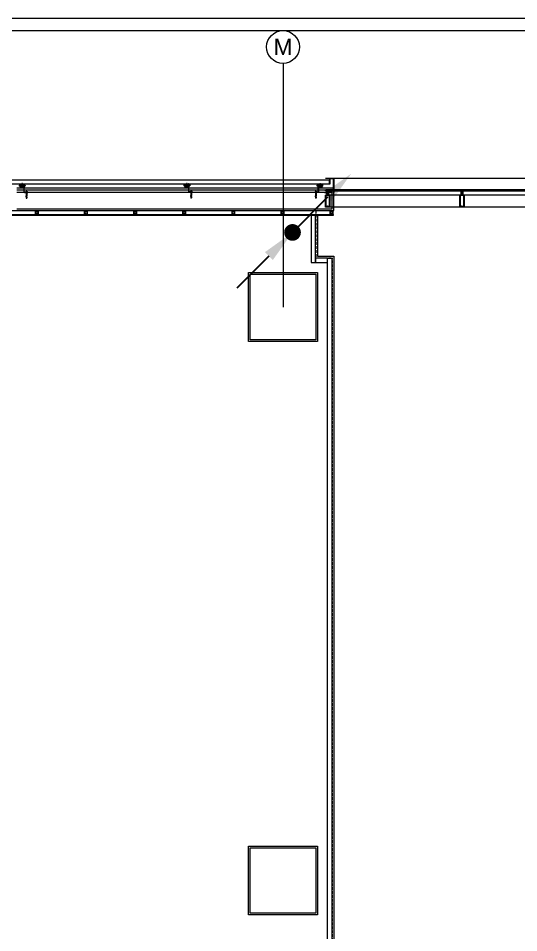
# Model space of a CAD drawing. Extents: x -3709 to 34962, y 0 to 8245.
# Drawn here: x 18917 to 19529, y 3089 to 4205 of the extents above; entities that cross this region are included whole.
import ezdxf
from ezdxf.enums import TextEntityAlignment as Align

# ---------------------------------------------------------------- set-up
doc = ezdxf.new("R2010")
doc.units = 0
doc.linetypes.add('Grundrisse$0$AUSGEZOGEN', pattern=[2, 1, 1])
doc.linetypes.add('HIDDEN', pattern=[0.375, 0.25, -0.125])
doc.layers.get('0').update_dxf_attribs({"color": 9, "lineweight": 9})
for name, color, linetype, lineweight in [('00', 9, 'Continuous', 9), ('01', 9, 'Continuous', 9), ('06B', 9, 'Continuous', 9), ('06C', 9, 'Continuous', 9), ('06D', 9, 'Continuous', 9), ('10', 9, 'Continuous', 9), ('10A', 9, 'Continuous', 9), ('11', 9, 'Continuous', 9), ('14', 9, 'Continuous', 9), ('15', 9, 'Continuous', 9), ('24', 9, 'Continuous', 9), ('33', 9, 'BATTING', 9), ('40A', 9, 'Continuous', 9), ('E-OK', 3, 'Continuous', 30)]:
    doc.layers.add(name, color=color, linetype=linetype, lineweight=lineweight)
doc.styles.add('Arial', font='arial.ttf', dxfattribs={"height": 2.5})
doc.linetypes.add('BATTING', pattern='A,0.0001,-0.1,[134,ltypeshp.shx,S=0.1,R=0,X=-0.1,Y=0],-0.2,[134,ltypeshp.shx,S=0.1,R=180,X=0.1,Y=0],-0.1', length=0.4001)

# ---------------------------------------------------------------- blocks, each defined once
blk = doc.blocks.new('p-kolon-80x80-vw')
at = {"layer": '01'}
blk.add_lwpolyline([(-40, -40), (-40, 40), (40, 40), (40, -40)], close=True, dxfattribs=at)
blk = doc.blocks.new('p-profil-21')
at = {"layer": '10A', "linetype": 'Continuous'}
for points in [[(2.4, 20.8), (2.3, 20.9), (-2.3, 20.9), (-2.4, 20.8), (-2.4, 20.2), (-2.3, 20.2), (-2.3, 20.1), (-2.4, 19.8), (-2.5, 19.8), (-2.5, 20.8), (-2.4, 21), (-2.4, 21), (2.3, 21), (2.5, 20.9), (2.5, 20.8), (2.5, 19.8), (2.4, 19.8), (2.3, 20.1), (2.3, 20.2), (2.4, 20.2)], [(2.5, 14.7), (2.5, 0.1), (2.5, 0), (2.3, 0), (-2.4, 0), (-2.5, 0.1), (-2.5, 0.1), (-2.5, 14.7), (-2.3, 14.7), (-2.2, 14.7), (-2.2, 14.6), (-2.3, 14.6), (-2.3, 14.4), (-1.9, 14.4), (-1.9, 14.4), (-1.8, 14.4), (-1.4, 14.4), (-1.4, 14.6), (-1.5, 14.6), (-1.5, 14.7), (-1.4, 14.7), (-1.1, 14.7), (-1.1, 14.6), (-1.2, 14.6), (-1.2, 14.4), (-0.7, 14.4), (-0.5, 14.5), (-0.5, 14.6), (-0.5, 15.7), (-0.5, 15.7), (-0.4, 15.7), (-0.2, 15.6), (-0.2, 15.6), (-0.2, 15.5), (-0.2, 15.4), (-0.2, 15.4), (-0.2, 15.4), (-0.2, 15.2), (-0.2, 15.2), (-0.2, 15.2), (-0.2, 15), (-0.2, 15), (-0.2, 15), (-0.2, 14.9), (-0.2, 14.8), (-0.2, 14.8), (-0.2, 14.7), (-0.2, 14.7), (-0.2, 14.6), (-0.2, 14.6), (-0.1, 14.4), (0, 14.3), (0.1, 14.4), (0.2, 14.6), (0.2, 14.7), (0.2, 14.7), (0.2, 14.8), (0.2, 14.9), (0.2, 14.9), (0.2, 15), (0.2, 15.1), (0.2, 15.1), (0.2, 15.1), (0.2, 15.3), (0.2, 15.3), (0.2, 15.3), (0.2, 15.4), (0.2, 15.5), (0.2, 15.5), (0.2, 15.6), (0.3, 15.6), (0.4, 15.7), (0.5, 15.7), (0.5, 15.7), (0.5, 14.6), (0.6, 14.5), (0.6, 14.4), (1.2, 14.4), (1.2, 14.6), (1.1, 14.6), (1.1, 14.7), (1.5, 14.7), (1.5, 14.7), (1.5, 14.6), (1.4, 14.6), (1.4, 14.4), (1.9, 14.4), (1.9, 14.4), (1.9, 14.4), (2.4, 14.4), (2.4, 14.6), (2.2, 14.6), (2.2, 14.7), (2.3, 14.7)], [(-2.1, 19.9), (-2, 19.9), (-2, 19.9), (-2, 19.8), (-2.4, 19.8), (-2.3, 20.2), (-2.2, 20.2), (-2.3, 20.2), (-2.3, 20.3), (-2.3, 20.3), (-2.3, 20.5), (-2.2, 20.6), (-2.1, 20.8), (-2.1, 20.8), (-2.1, 20.8), (-2.1, 20.7), (-2.1, 20.4), (-2, 20.3), (-1.1, 20.3), (-1, 20.2), (-1, 20.1), (-0.9, 20), (0, 20), (0, 20), (0, 20), (0.9, 20), (1, 20.1), (1, 20.2), (1.1, 20.3), (2, 20.3), (2, 20.4), (2, 20.7), (2.1, 20.8), (2.1, 20.8), (2.1, 20.8), (2.2, 20.6), (2.3, 20.5), (2.3, 20.3), (2.3, 20.3), (2.3, 20.2), (2.2, 20.2), (2.2, 20.2), (2.3, 19.8), (2, 19.8), (1.9, 19.9), (1.9, 19.9), (2.1, 19.9), (2.1, 20.1), (2, 20.2), (1.1, 20.2), (1.1, 19.9), (1.2, 19.9), (1.2, 19.9), (1.2, 19.8), (-1.2, 19.8), (-1.3, 19.9), (-1.3, 19.9), (-1.1, 19.9), (-1.1, 20.2), (-2, 20.2), (-2.1, 20.1)]]:
    blk.add_lwpolyline(points, close=True, dxfattribs=at)
blk.add_lwpolyline([(2.3, 14.1), (-2.3, 14.1), (-2.3, 0.2), (-0.2, 0.2), (-0.1, 0.3), (-0.1, 0.7), (-0.2, 0.8), (-0.2, 0.8), (-0.3, 0.8), (-0.3, 0.9), (-0.3, 0.9), (-0.4, 1), (-0.4, 1), (-0.4, 1), (-0.4, 1.1), (-0.5, 1.2), (-0.5, 1.2), (-0.5, 1.3), (-0.4, 1.3), (-0.4, 1.4), (-0.4, 1.4), (-0.4, 1.5), (-0.3, 1.5), (-0.3, 1.6), (-0.2, 1.6), (-0.1, 1.5), (-0.1, 1.3), (-0.2, 1.3), (-0.2, 1.3), (-0.2, 1.2), (-0.2, 1.1), (-0.2, 1.1), (-0.1, 1.1), (-0.1, 1), (0, 1), (0.1, 1), (0.1, 1.1), (0.1, 1.1), (0.2, 1.1), (0.2, 1.2), (0.2, 1.3), (0.1, 1.3), (0.1, 1.3), (0.1, 1.4), (0.1, 1.5), (0.2, 1.6), (0.3, 1.6), (0.3, 1.5), (0.3, 1.5), (0.4, 1.4), (0.4, 1.4), (0.4, 1.3), (0.4, 1.3), (0.4, 1.2), (0.4, 1.2), (0.4, 1.1), (0.4, 1), (0.4, 1), (0.4, 1), (0.3, 0.9), (0.3, 0.9), (0.2, 0.8), (0.2, 0.8), (0.2, 0.8), (0.1, 0.7), (0.1, 0.3), (0.1, 0.2), (2.3, 0.2), (2.3, 14.1)], dxfattribs=at)
at = {"layer": '10A', "linetype": 'Grundrisse$0$AUSGEZOGEN'}
for points in [[(-0.9, 18.2), (-0.9, 18.2), (-0.5, 18.3), (-0.5, 18.2), (-0.6, 18.1), (-0.6, 18.1), (-0.9, 18.1), (-1, 18), (-1.1, 17.9), (-1.1, 17.6), (-1.1, 17.5), (-1.2, 17.5), (-1.2, 17.6), (-1.2, 17.9), (-1.2, 17.9), (-1.2, 18), (-1.2, 18), (-1.1, 18), (-1.1, 18.1), (-1.1, 18.1), (-1, 18.2), (-1, 18.2)], [(-0.9, 17.3), (-0.9, 17.3), (-0.5, 17.4), (-0.5, 17.3), (-0.6, 17.2), (-0.6, 17.2), (-0.9, 17.2), (-1, 17.1), (-1.1, 17), (-1.1, 16.7), (-1.1, 16.7), (-1.2, 16.6), (-1.2, 16.7), (-1.2, 17), (-1.2, 17), (-1.2, 17.1), (-1.2, 17.1), (-1.1, 17.2), (-1.1, 17.2), (-1.1, 17.2), (-1, 17.3), (-1, 17.3)], [(-0.9, 16.4), (-0.9, 16.5), (-0.5, 16.5), (-0.5, 16.4), (-0.6, 16.3), (-0.6, 16.3), (-0.9, 16.3), (-1, 16.2), (-1.1, 16.1), (-1.1, 15.8), (-1.1, 15.8), (-1.2, 15.8), (-1.2, 15.8), (-1.2, 16.1), (-1.2, 16.1), (-1.2, 16.2), (-1.2, 16.2), (-1.1, 16.3), (-1.1, 16.3), (-1.1, 16.4), (-1, 16.4), (-1, 16.4)], [(0.5, 15.8), (0.3, 15.8), (0.2, 15.7), (0.2, 15.6), (0.2, 15.4), (0.2, 15.2), (0.2, 15.2), (0.2, 15.1), (0.2, 15.1), (0.2, 15.1), (0.2, 14.9), (0.2, 14.8), (0.2, 14.8), (0.1, 14.6), (0, 14.6), (-0.1, 14.6), (-0.2, 14.8), (-0.2, 14.8), (-0.2, 14.9), (-0.2, 15.1), (-0.2, 15.1), (-0.2, 15.1), (-0.2, 15.2), (-0.2, 15.2), (-0.2, 15.4), (-0.2, 15.6), (-0.2, 15.7), (-0.3, 15.8), (-0.5, 15.8), (-0.5, 18.6), (-0.5, 18.7), (-0.4, 18.9), (-0.4, 19), (-0.4, 19), (-0.5, 19), (-0.5, 19), (-0.5, 19), (-0.5, 19.6), (-0.4, 19.7), (-0.3, 19.6), (-0.3, 19.5), (-0.3, 19.5), (-0.4, 19.5), (-0.4, 19.2), (-0.3, 19.1), (0, 18.8), (0, 18.8), (0, 18.8), (0.3, 19.1), (0.4, 19.2), (0.4, 19.5), (0.3, 19.5), (0.3, 19.5), (0.3, 19.6), (0.4, 19.7), (0.5, 19.6), (0.5, 19.6), (0.5, 19), (0.5, 19), (0.4, 19), (0.4, 19), (0.4, 18.9), (0.5, 18.7), (0.5, 18.6)], [(0.9, 18.2), (0.9, 18.2), (0.5, 18.3), (0.5, 18.2), (0.5, 18.1), (0.6, 18.1), (0.9, 18.1), (1, 18), (1.1, 17.9), (1.1, 17.6), (1.1, 17.5), (1.1, 17.5), (1.2, 17.6), (1.2, 17.9), (1.2, 17.9), (1.2, 18), (1.1, 18), (1.1, 18), (1.1, 18.1), (1.1, 18.1), (1, 18.2), (1, 18.2)], [(0.9, 17.3), (0.9, 17.3), (0.5, 17.4), (0.5, 17.3), (0.5, 17.2), (0.6, 17.2), (0.9, 17.2), (1, 17.1), (1.1, 17), (1.1, 16.7), (1.1, 16.7), (1.1, 16.6), (1.2, 16.7), (1.2, 17), (1.2, 17), (1.2, 17.1), (1.1, 17.1), (1.1, 17.2), (1.1, 17.2), (1.1, 17.2), (1, 17.3), (1, 17.3)], [(0.9, 16.4), (0.9, 16.5), (0.5, 16.5), (0.5, 16.4), (0.5, 16.3), (0.6, 16.3), (0.9, 16.3), (1, 16.2), (1.1, 16.1), (1.1, 15.8), (1.1, 15.8), (1.1, 15.8), (1.2, 15.8), (1.2, 16.1), (1.2, 16.1), (1.2, 16.2), (1.1, 16.2), (1.1, 16.3), (1.1, 16.3), (1.1, 16.4), (1, 16.4), (1, 16.4)]]:
    blk.add_lwpolyline(points, close=True, dxfattribs=at)
blk = doc.blocks.new('p-cephe-birincikat-onkisim')
for p, q in [((-742.3, 1.5), (-742.3, -3)), ((-740.5, 1.5), (-740.5, -3))]:
    blk.add_line(p, q)
at = {"layer": '06D'}
for points in [[(-240, 17), (-908.1, 17)], [(-240, 3), (-903.1, 3)], [(-240, -18), (-903.1, -18)]]:
    blk.add_lwpolyline(points, dxfattribs=at)
at = {"layer": '15', "linetype": 'Continuous'}
for points in [[(-905, -3), (-742.3, -3), (-742.3, 1.5), (-905, 1.5)], [(-740.5, -3), (-574.8, -3), (-574.8, 1.5), (-740.5, 1.5)]]:
    blk.add_lwpolyline(points, close=True, dxfattribs=at)
for p in [(-905.5, -18), (-741.4, -18)]:
    blk.add_blockref('p-profil-21', p)
blk = doc.blocks.new('cxvxv')
for p, q in [((-21988.4, 8561, 0), (-21988.4, 8560.3, 0)), ((-21988.4, 8560.3, 0), (-21986.6, 8560.3, 0)), ((-21988.4, 8555.4, 0), (-21986.6, 8555.4, 0)), ((-21988.4, 8554.7, 0), (-21988.4, 8555.4, 0)), ((-21986.9, 8561.1, 0), (-21988.2, 8561.1, 0)), ((-21986.9, 8554.7, 0), (-21988.2, 8554.7, 0)), ((-21988, 8561.2, 0), (-21987, 8561.3, 0)), ((-21988, 8561.3, 0), (-21988, 8561.3, 0)), ((-21988, 8561.2, 0), (-21988, 8561.3, 0)), ((-21988, 8561.3, 0), (-21987.9, 8561.3, 0)), ((-21988, 8561.1, 0), (-21987, 8561.2, 0)), ((-21988, 8561.1, 0), (-21988, 8561.2, 0)), ((-21988, 8561.2, 0), (-21988, 8561.2, 0)), ((-21988, 8561.1, 0), (-21988, 8561.1, 0)), ((-21988, 8561.1, 0), (-21988, 8561.1, 0)), ((-21988, 8561.1, 0), (-21988, 8561.1, 0)), ((-21988, 8561, 0), (-21988, 8560.3, 0)), ((-21988, 8560.3, 0), (-21987, 8560.3, 0)), ((-21988, 8560.3, 0), (-21988, 8560.3, 0)), ((-21988, 8560.1, 0), (-21988, 8555.6, 0)), ((-21988, 8555.4, 0), (-21987, 8555.4, 0)), ((-21988, 8554.7, 0), (-21988, 8555.4, 0)), ((-21988, 8555.4, 0), (-21988, 8555.4, 0)), ((-21987.5, 8561.3, 0), (-21987.9, 8561.3, 0)), ((-21987.7, 8561, 0), (-21987.7, 8561.1, 0)), ((-21987.7, 8561.1, 0), (-21987.7, 8561.1, 0)), ((-21987.5, 8561.3, 0), (-21987.1, 8561.3, 0)), ((-21987.1, 8561.3, 0), (-21987.1, 8561.2, 0)), ((-21987, 8561.3, 0), (-21987.1, 8561.3, 0)), ((-21987.1, 8561.3, 0), (-21987, 8561.3, 0)), ((-21987, 8561.3, 0), (-21987.1, 8561.3, 0)), ((-21987, 8561.3, 0), (-21987.1, 8561.3, 0)), ((-21987.1, 8561.2, 0), (-21987, 8561.2, 0)), ((-21987, 8561.2, 0), (-21987.1, 8561.2, 0)), ((-21987.1, 8561.2, 0), (-21987.1, 8561.1, 0)), ((-21987.1, 8561.1, 0), (-21987, 8561.1, 0)), ((-21987.1, 8560.6, 0), (-21987.1, 8561, 0)), ((-21987.1, 8560.6, 0), (-21987.1, 8560.3, 0)), ((-21987.1, 8560.3, 0), (-21987.1, 8560.3, 0)), ((-21987.1, 8555.6, 0), (-21987.1, 8560.1, 0)), ((-21987.1, 8555.1, 0), (-21987.1, 8555.4, 0)), ((-21987.1, 8555.4, 0), (-21987.1, 8555.4, 0)), ((-21987.1, 8555.1, 0), (-21987.1, 8554.7, 0)), ((-21987, 8560.3, 0), (-21987, 8560.3, 0)), ((-21987, 8555.6, 0), (-21987, 8560.1, 0)), ((-21987, 8555.4, 0), (-21987, 8555.4, 0)), ((-21986.6, 8560.3, 0), (-21986.6, 8561, 0)), ((-21986.6, 8555.4, 0), (-21986.6, 8554.7, 0))]:
    blk.add_line(p, q)
at = {"elevation": 0}
for points in [[(-21986.3, 8560.1), (-21988.7, 8560.1), (-21988.7, 8560.3), (-21986.3, 8560.3)], [(-21986.3, 8555.6), (-21988.7, 8555.6), (-21988.7, 8555.4), (-21986.3, 8555.4)]]:
    blk.add_lwpolyline(points, close=True, dxfattribs=at)
for points in [[(-21988, 8560.3), (-21988, 8560.3)], [(-21988, 8560.1), (-21988, 8555.6)], [(-21988, 8555.4), (-21988, 8555.4)]]:
    blk.add_lwpolyline(points, dxfattribs=at)
for centre, radius, start, end in [((-21988.2, 8560.8, 0), 0.315, 45.8497, 134.1503), ((-21988.2, 8555, 0), 0.315, 225.8497, 314.1503), ((-21987.5, 8560, 0), 1.12, 66.8701, 113.1299), ((-21987.5, 8560, 0), 1.12, 66.8701, 113.1299), ((-21987.5, 8555.8, 0), 1.12, 246.8701, 293.1299), ((-21987.5, 8555.8, 0), 1.12, 246.8701, 293.1299), ((-21986.9, 8560.8, 0), 0.313, 45.449, 134.551), ((-21986.9, 8555, 0), 0.313, 225.449, 314.551)]:
    blk.add_arc(centre, radius, start, end)
blk = doc.blocks.new('VIDA')
for p, q in [((-18072, 6524), (-18070, 6525)), ((-18072, 6524), (-18072, 6524)), ((-18072, 6524), (-18072, 6524)), ((-18070, 6523), (-18072, 6524)), ((-18070, 6525), (-18071, 6523)), ((-18071, 6523), (-18070, 6525)), ((-18070, 6523), (-18069, 6525)), ((-18070, 6525), (-18070, 6525)), ((-18070, 6525), (-18070, 6524)), ((-18070, 6524), (-18070, 6525)), ((-18070, 6525), (-18070, 6525)), ((-18070, 6525), (-18070, 6525)), ((-18070, 6525), (-18069, 6525)), ((-18070, 6524), (-18070, 6524)), ((-18069, 6522), (-18070, 6523)), ((-18070, 6523), (-18070, 6523)), ((-18069, 6523), (-18068, 6525)), ((-18069, 6522), (-18069, 6525)), ((-18069, 6525), (-18069, 6522)), ((-18069, 6525), (-18069, 6525)), ((-18069, 6525), (-18069, 6525)), ((-18069, 6525), (-18069, 6525)), ((-18069, 6525), (-18069, 6525)), ((-18069, 6525), (-18068, 6525)), ((-18069, 6523), (-18069, 6522)), ((-18068, 6522), (-18069, 6523)), ((-18069, 6523), (-18069, 6523)), ((-18069, 6522), (-18069, 6522)), ((-18067, 6525), (-18068, 6522)), ((-18068, 6523), (-18067, 6525)), ((-18068, 6525), (-18068, 6523)), ((-18068, 6522), (-18068, 6525)), ((-18068, 6525), (-18068, 6525)), ((-18068, 6525), (-18068, 6522)), ((-18068, 6525), (-18068, 6525)), ((-18068, 6525), (-18068, 6525)), ((-18068, 6525), (-18067, 6525)), ((-18068, 6523), (-18068, 6522)), ((-18068, 6522), (-18068, 6523)), ((-18068, 6523), (-18068, 6523)), ((-18068, 6523), (-18068, 6522)), ((-18067, 6522), (-18068, 6522)), ((-18068, 6522), (-18068, 6522)), ((-18066, 6525), (-18067, 6525)), ((-18067, 6523), (-18066, 6525)), ((-18066, 6525), (-18067, 6522)), ((-18067, 6525), (-18067, 6523)), ((-18067, 6522), (-18067, 6525)), ((-18067, 6525), (-18067, 6525)), ((-18067, 6525), (-18067, 6525)), ((-18067, 6525), (-18067, 6525)), ((-18067, 6522), (-18067, 6523)), ((-18067, 6523), (-18067, 6522)), ((-18067, 6523), (-18067, 6523)), ((-18067, 6523), (-18067, 6522)), ((-18066, 6522), (-18067, 6522)), ((-18066, 6525), (-18066, 6525)), ((-18066, 6525), (-18066, 6525)), ((-18066, 6525), (-18066, 6525)), ((-18066, 6525), (-18066, 6523)), ((-18066, 6522), (-18066, 6525)), ((-18065, 6525), (-18066, 6522)), ((-18066, 6523), (-18065, 6525)), ((-18066, 6525), (-18065, 6525)), ((-18066, 6523), (-18066, 6523)), ((-18066, 6523), (-18066, 6522)), ((-18066, 6523), (-18066, 6522)), ((-18066, 6522), (-18066, 6523)), ((-18065, 6522), (-18066, 6522)), ((-18065, 6525), (-18065, 6523)), ((-18065, 6522), (-18065, 6525)), ((-18065, 6525), (-18065, 6525)), ((-18065, 6525), (-18065, 6525)), ((-18065, 6525), (-18065, 6525)), ((-18065, 6525), (-18064, 6525)), ((-18065, 6523), (-18064, 6525)), ((-18064, 6525), (-18065, 6522)), ((-18065, 6522), (-18064, 6525)), ((-18065, 6523), (-18065, 6522)), ((-18065, 6523), (-18065, 6523)), ((-18065, 6523), (-18065, 6522)), ((-18065, 6522), (-18065, 6523)), ((-18064, 6523), (-18065, 6522)), ((-18064, 6523), (-18065, 6522)), ((-18065, 6522), (-18065, 6522)), ((-18064, 6525), (-18064, 6525)), ((-18064, 6525), (-18064, 6525)), ((-18064, 6525), (-18064, 6525)), ((-18064, 6525), (-18064, 6523)), ((-18064, 6522), (-18062, 6525)), ((-18062, 6525), (-18064, 6522)), ((-18064, 6523), (-18062, 6525)), ((-18062, 6525), (-18064, 6525)), ((-18064, 6523), (-18064, 6523)), ((-18062, 6523), (-18064, 6522)), ((-18062, 6523), (-18064, 6522)), ((-18064, 6522), (-18064, 6523)), ((-18064, 6522), (-18064, 6522)), ((-18063, 6522), (-18062, 6525)), ((-18061, 6525), (-18063, 6523)), ((-18062, 6525), (-18063, 6525)), ((-18062, 6523), (-18063, 6522)), ((-18063, 6522), (-18061, 6523)), ((-18062, 6523), (-18063, 6522)), ((-18063, 6523), (-18061, 6523)), ((-18063, 6522), (-18061, 6522)), ((-18062, 6525), (-18061, 6525)), ((-18062, 6525), (-18062, 6525)), ((-18062, 6525), (-18062, 6525)), ((-18062, 6525), (-18062, 6525)), ((-18061, 6525), (-18062, 6525)), ((-18062, 6523), (-18061, 6525)), ((-18061, 6525), (-18062, 6522)), ((-18062, 6522), (-18061, 6525)), ((-18061, 6523), (-18062, 6525)), ((-18062, 6525), (-18061, 6522)), ((-18062, 6525), (-18062, 6523)), ((-18062, 6525), (-18062, 6525)), ((-18062, 6525), (-18061, 6525)), ((-18062, 6523), (-18062, 6523)), ((-18062, 6522), (-18062, 6523)), ((-18061, 6523), (-18062, 6522)), ((-18061, 6523), (-18062, 6522)), ((-18062, 6522), (-18062, 6522)), ((-18061, 6525), (-18060, 6525)), ((-18061, 6525), (-18061, 6525)), ((-18061, 6525), (-18061, 6525)), ((-18061, 6525), (-18061, 6525)), ((-18061, 6525), (-18061, 6523)), ((-18061, 6522), (-18060, 6525)), ((-18060, 6525), (-18061, 6522)), ((-18061, 6523), (-18060, 6525)), ((-18061, 6523), (-18061, 6523)), ((-18060, 6523), (-18061, 6522)), ((-18060, 6523), (-18061, 6522)), ((-18061, 6522), (-18061, 6523)), ((-18061, 6522), (-18061, 6522)), ((-18060, 6525), (-18060, 6525)), ((-18060, 6525), (-18060, 6525)), ((-18060, 6525), (-18060, 6525)), ((-18060, 6525), (-18060, 6525)), ((-18060, 6525), (-18060, 6523)), ((-18060, 6523), (-18060, 6525)), ((-18059, 6525), (-18060, 6522)), ((-18060, 6522), (-18059, 6525)), ((-18060, 6525), (-18059, 6525)), ((-18059, 6524), (-18060, 6523)), ((-18060, 6522), (-18060, 6523)), ((-18060, 6523), (-18060, 6522)), ((-18060, 6523), (-18060, 6522)), ((-18060, 6523), (-18060, 6523)), ((-18060, 6523), (-18059, 6523)), ((-18060, 6522), (-18060, 6522)), ((-18058, 6527), (-18059, 6527)), ((-18059, 6521), (-18059, 6527)), ((-18059, 6525), (-18059, 6525)), ((-18058, 6521), (-18059, 6521))]:
    blk.add_line(p, q)
for points in [[(-18069, 6525), (-18069, 6523)], [(-18057, 6524), (-18057, 6524), (-18057, 6524), (-18057, 6523)]]:
    blk.add_lwpolyline(points)
for start, end in [(7.5095, 35.2427), (324.7573, 352.4905)]:
    blk.add_arc((-18062, 6524), 5.21, start, end)
blk = doc.blocks.new('çelik dübel')
at = {"ltscale": 7}
for p, q in [((-87, -2), (-85, 2)), ((-85, -6), (-85, 2)), ((-68, 2), (-85, 2)), ((-75, -6), (-75, 2)), ((-70, -6), (-70, 2)), ((-68, 3), (-58, 2)), ((-68, -7), (-68, 3)), ((-58, -6), (-58, 2)), ((-53, 2), (-58, 2)), ((-8, 2), (-58, 2)), ((-53, -6), (-53, 2)), ((-25, -6), (-25, 2)), ((-25, -6), (-24, 2)), ((-23, -6), (-22, 2)), ((-21, -6), (-20, 2)), ((-19, -6), (-18, 2)), ((-17, -6), (-16, 2)), ((-85, -6), (-87, -2)), ((-68, -6), (-85, -6)), ((-68, -7), (-58, -6)), ((-53, -5), (-58, -5)), ((-8, -6), (-58, -6))]:
    blk.add_line(p, q, dxfattribs=at)
for p, q in [((-15, -6), (-14, 2)), ((-13, -6), (-12, 2)), ((-11, -6), (-10, 1)), ((-10, -9), (-10, 5)), ((-9, 5), (-10, 5)), ((-10, 3), (-10, 5)), ((-9, -9), (-9, 5)), ((-8, 2), (-8, 3)), ((-8, -4), (-8, 0)), ((-5, 4), (-7, 4)), ((-5, 1), (-7, 1)), ((-4, 2), (-4, 3)), ((-1, 2), (-4, 2)), ((-4, -4), (-4, 0)), ((-3, -6), (-2, 2)), ((-1, -6), (0, 1)), ((0, -5), (0, 1)), ((-10, -7), (-10, -9)), ((-9, -9), (-10, -9)), ((-8, -6), (-8, -7)), ((-5, -5), (-7, -5)), ((-5, -8), (-7, -8)), ((-4, -6), (-4, -7)), ((-1, -6), (-4, -6))]:
    blk.add_line(p, q)
for points in [[(-68, 1), (-67, 0), (-67, 0), (-67, 0), (-66, -1), (-66, -1), (-66, -2), (-65, -2), (-65, -3), (-65, -3), (-65, -3), (-65, -3), (-64, -4), (-64, -4), (-64, -3), (-64, -3), (-63, -3), (-63, -3), (-63, -3), (-63, -2), (-62, -2), (-62, -2), (-62, -1), (-62, -1), (-61, -1), (-61, -1), (-61, -1), (-61, 0), (-61, 0), (-60, -1), (-60, -1), (-60, -1), (-60, -1), (-60, -1), (-60, -2), (-59, -2), (-59, -3), (-59, -3), (-59, -3), (-58, -3), (-58, -3)], [(-68, 0), (-68, 0), (-68, 0), (-68, -1), (-68, -1), (-68, -1), (-68, -1), (-68, -1), (-68, -1), (-68, -1), (-68, -1), (-68, -1), (-67, -1), (-67, -1), (-67, -1), (-67, -1), (-67, -1), (-67, -1), (-67, -1), (-67, -1), (-67, -1), (-67, -1), (-67, -1), (-67, -1), (-67, -1), (-67, -1), (-67, -1), (-67, -2), (-67, -2), (-67, -2), (-67, -2), (-67, -2), (-67, -2), (-67, -2), (-67, -2), (-67, -2), (-67, -2), (-67, -2), (-67, -2), (-67, -2), (-67, -2), (-67, -2), (-67, -2), (-66, -2), (-66, -3), (-66, -3), (-66, -3), (-66, -3), (-66, -3), (-66, -3), (-66, -3), (-66, -3), (-66, -3), (-66, -3), (-66, -3), (-66, -3), (-66, -3), (-66, -3), (-66, -3), (-66, -3), (-66, -3), (-66, -4), (-66, -4), (-66, -4), (-66, -4), (-66, -4), (-66, -4), (-66, -4), (-66, -4), (-66, -4), (-66, -4), (-66, -4), (-65, -4), (-65, -4), (-65, -4), (-65, -4), (-65, -4), (-65, -4), (-65, -4), (-65, -4), (-65, -4), (-65, -4), (-65, -4), (-65, -4), (-65, -4), (-65, -4), (-65, -5), (-65, -5), (-65, -5), (-64, -5), (-64, -5), (-64, -5), (-64, -5), (-64, -5), (-64, -5), (-64, -5), (-64, -5), (-64, -5), (-64, -5), (-64, -4), (-64, -4), (-64, -4), (-64, -4), (-64, -4), (-64, -4), (-63, -4), (-63, -4), (-63, -4), (-63, -4), (-63, -4), (-63, -4), (-63, -4), (-63, -4), (-63, -4), (-63, -4), (-63, -4), (-63, -4), (-63, -4), (-63, -4), (-63, -4), (-63, -4), (-63, -4), (-63, -4), (-63, -4), (-63, -4), (-63, -4), (-63, -4), (-63, -4), (-63, -4), (-62, -4), (-62, -4), (-62, -3), (-62, -3), (-62, -3), (-62, -3), (-62, -3), (-62, -3), (-62, -3), (-62, -3), (-62, -3), (-62, -3), (-62, -3), (-62, -3), (-62, -3), (-62, -3), (-62, -3), (-62, -3), (-62, -3), (-62, -3), (-62, -3), (-62, -3), (-62, -3), (-62, -3), (-62, -3), (-62, -3), (-62, -3), (-62, -2), (-61, -2), (-61, -2), (-61, -2), (-61, -2), (-61, -2), (-61, -2), (-61, -2), (-61, -2), (-61, -2), (-61, -2), (-61, -2), (-61, -2), (-61, -2), (-61, -2), (-61, -2), (-61, -2), (-61, -2), (-61, -2), (-61, -2), (-61, -2), (-61, -2), (-61, -2), (-61, -2), (-61, -2), (-61, -2), (-61, -2), (-61, -2), (-61, -2), (-61, -2), (-61, -2), (-61, -2), (-61, -2), (-61, -2), (-61, -2), (-61, -2), (-61, -2), (-61, -2), (-61, -2), (-61, -2), (-61, -2), (-61, -2), (-61, -2), (-61, -2), (-60, -2), (-60, -2), (-60, -2), (-60, -2), (-60, -3), (-60, -3), (-60, -3), (-60, -3), (-60, -3), (-60, -3), (-60, -3), (-60, -3), (-60, -3), (-60, -3), (-60, -3), (-60, -3), (-60, -3), (-60, -3), (-60, -3), (-60, -3), (-60, -3), (-60, -3), (-60, -4), (-60, -4), (-60, -4), (-60, -4), (-60, -4), (-60, -4), (-59, -4), (-59, -4), (-59, -4), (-59, -4), (-59, -4), (-59, -4), (-59, -4), (-59, -4), (-59, -4), (-59, -4), (-58, -4), (-58, -4), (-58, -5)]]:
    blk.add_lwpolyline(points)
for centre, start, end in [((-7, 3), 90, 180), ((-7, 2), 180, 270), ((-7, 0), 90, 180), ((-5, 3), 0, 90), ((-5, 2), 270, 0), ((-5, 0), 0, 90), ((-1, 1), 0, 90), ((-7, -4), 180, 270), ((-7, -6), 90, 180), ((-7, -7), 180, 270), ((-5, -4), 270, 0), ((-5, -6), 0, 90), ((-5, -7), 270, 0), ((-1, -5), 270, 0)]:
    blk.add_arc(centre, 1, start, end)
blk = doc.blocks.new('kjdol')
at = {"elevation": -249.8}
for points in [[(77398, 60089.9), (77398, 60085.9), (77394, 60085.9), (77394, 60089.9)], [(77397.8, 60089.7), (77397.8, 60086.1), (77394.2, 60086.1), (77394.2, 60089.7)]]:
    blk.add_lwpolyline(points, close=True, dxfattribs=at)
at = {"ltscale": 10, "elevation": -278.9}
blk.add_lwpolyline([(77394.1, 60089.9), (77403.3, 60089.9, 0.460237), (77404.2, 60090.8), (77404.2, 60094.9), (77403.8, 60094.9), (77403.8, 60091.3, -0.414214), (77402.8, 60090.3), (77394.1, 60090.3)], format="xyb", close=True, dxfattribs=at)
blk.add_blockref('cxvxv', (99383.5, 51530.1, -249.8))
at = {"extrusion": (0, 0, -1), "xscale": 0.1000000000058208, "yscale": 0.1000000000058208, "zscale": -0.0999999999999091}
blk.add_blockref('çelik dübel', (-77402.7, 60093.4, 459.2), dxfattribs=at)
at = {"xscale": 0.1000000000058208, "yscale": 0.1000000000058208, "zscale": 0.1000000000058208, "rotation": 180}
blk.add_blockref('VIDA', (75587.8, 60740.3, -249.8), dxfattribs=at)
blk = doc.blocks.new('0_aks')
at = {"linetype": 'Continuous'}
blk.add_circle((0, 0), 2, dxfattribs=at)
at = {"style": 'Arial'}
blk.add_attdef('AKS', text='', height=2, dxfattribs=at).set_placement((0, 0), align=Align.MIDDLE_CENTER)
blk = doc.blocks.new('p-aks_vw')
at = {"layer": '24', "ltscale": 2}
blk.add_lwpolyline([(4840, 3837.5), (4840, 3540)], dxfattribs=at)
at = {"layer": '24', "xscale": 10, "yscale": 10, "zscale": 10}
blk.add_blockref('0_aks', (4840, 3857.5), dxfattribs=at).add_auto_attribs({'AKS': 'M'})
blk = doc.blocks.new('Prf-40x40')
for points in [[(1.5, -2), (-1.5, -2, -0.414214), (-2, -1.5), (-2, 1.5, -0.414214), (-1.5, 2), (1.5, 2, -0.414214), (2, 1.5), (2, -1.5, -0.414214)], [(1.5, -1.7), (-1.5, -1.7, -0.414214), (-1.7, -1.5), (-1.7, 1.5, -0.414214), (-1.5, 1.7), (1.5, 1.7, -0.414214), (1.7, 1.5), (1.7, -1.5, -0.414214)]]:
    blk.add_lwpolyline(points, format="xyb", close=True)
blk.add_point((0, 0))
blk = doc.blocks.new('*U725')
at = {"layer": 'E-OK', "color": 3, "linetype": 'Continuous'}
blk.add_line((-126.3, -126.2), (0, 0), dxfattribs=at)
at = {"layer": 'E-OK', "color": 4, "linetype": 'Continuous', "const_width": 30}
blk.add_lwpolyline([(-15, 0, 1), (15, 0, 1)], format="xyb", close=True, dxfattribs=at)
at = {"layer": 'E-OK', "color": 3, "linetype": 'Continuous'}
blk.add_solid([(-112.2, -140.4), (-140.4, -112.1), (-211.2, -211)], dxfattribs=at)
blk = doc.blocks.new('*U724')
at = {"layer": 'E-OK', "color": 3, "linetype": 'Continuous'}
blk.add_line((84.9, 84.8), (200.6, 200.5), dxfattribs=at)
at = {"layer": 'E-OK', "color": 4, "linetype": 'Continuous', "const_width": 30}
blk.add_lwpolyline([(-15, 0, 1), (15, 0, 1)], format="xyb", close=True, dxfattribs=at)
at = {"layer": 'E-OK', "color": 3, "linetype": 'Continuous'}
blk.add_solid([(99, 70.7), (70.7, 99), (0, 0)], dxfattribs=at)

msp = doc.modelspace()

# ---------------------------------------------------------------- linework, layer by layer
at = {"layer": '00'}
msp.add_lwpolyline([(18915.8, 3972.5), (19300.8, 3972.5), (19300.8, 3992.5), (18915.8, 3992.5)], dxfattribs=at)
at = {"layer": '06B'}
msp.add_lwpolyline([(19282.8, 3964.3), (19282.8, 3914.5), (19302.8, 3914.5), (19302.8, 1660.5)], dxfattribs=at)
at = {"layer": '06C'}
for points in [[(19280.3, 3907), (19280.3, 3964.3), (19275.3, 3964.3), (19275.3, 3907), (19280.3, 3907)], [(19295.3, 3912), (19280.3, 3912), (19280.3, 3907), (19295.3, 3907)]]:
    msp.add_lwpolyline(points, dxfattribs=at)
msp.add_lwpolyline([(19295.3, 3912), (19300.3, 3912), (19300.3, 1650.5), (19295.3, 1650.5)], close=True, dxfattribs=at)
at = {"layer": '06D', "elevation": 29.1}
msp.add_lwpolyline([(19302.5, 3997.5), (18915.8, 3997.5)], dxfattribs=at)
at = {"layer": '06D', "linetype": 'HIDDEN'}
msp.add_lwpolyline([(19280.8, 3970.5), (19280.8, 3912.5), (19300.8, 3912.5), (19300.8, 292.5), (19280.8, 292.5), (19280.8, 234.5)], dxfattribs=at)
at = {"layer": '10A'}
msp.add_lwpolyline([(18761.1, 4003), (19297.6, 4003), (19297.6, 4007.5), (18761.1, 4007.5)], dxfattribs=at)
at = {"layer": '10A', "elevation": 29.1}
msp.add_lwpolyline([(19294.1, 4002.7), (19294.1, 4003), (19297.8, 4003), (19297.8, 4009.5), (19302.8, 4009.5), (19302.8, 3998.5), (19302.8, 3998.5), (19302.8, 3992.5), (19302.5, 3992.5), (19302.5, 4009.2), (19298.1, 4009.2), (19298.1, 4002.7), (19294.1, 4002.7)], dxfattribs=at)
at = {"layer": '11', "elevation": -29.1}
msp.add_lwpolyline([(18482.8, 3964.3), (18482.8, 3965.3), (19302.1, 3965.3), (19302.1, 3964.3)], close=True, dxfattribs=at)
at = {"layer": '14'}
msp.add_lwpolyline([(18767.8, 3970.5), (18767.8, 3970.5), (19302.8, 3970.5), (19302.8, 3992.5)], dxfattribs=at)
for points in [[(19198.8, 3894.5), (19282.8, 3894.5), (19282.8, 3810.5), (19198.8, 3810.5)], [(19198.8, 3194.5), (19282.8, 3194.5), (19282.8, 3110.5), (19198.8, 3110.5)]]:
    msp.add_lwpolyline(points, close=True, dxfattribs=at)
at = {"layer": '33', "ltscale": 0.2}
msp.add_lwpolyline([(19302.5, 3995), (18915.8, 3995)], dxfattribs=at)
at = {"layer": '40A'}
for points in [[(20985, 0), (13990, 0), (13990, 4205), (20985, 4205)], [(14070, 4190), (20445.1, 4190), (20445.1, 15), (14070, 15)]]:
    msp.add_lwpolyline(points, close=True, dxfattribs=at)

# ---------------------------------------------------------------- block references
for name, p in [('p-cephe-birincikat-onkisim', (20200.8, 3992.5)), ('p-kolon-80x80-vw', (19240.8, 3852.5)), ('p-kolon-80x80-vw', (19240.8, 3152.5))]:
    msp.add_blockref(name, p)
at = {"layer": '10', "rotation": 270}
for p in [(-41165.7, 81396.7, 249.8), (-40964.6, 81397, 249.8)]:
    msp.add_blockref('kjdol', p, dxfattribs=at)
at = {"layer": '10', "xscale": -1, "rotation": 90}
msp.add_blockref('kjdol', (79374, 81396.7, 278.9), dxfattribs=at)
at = {"layer": '10', "xscale": -1}
for p in [(18940.1, 3967.3, -29.1), (19000.1, 3967.3, -29.1), (19060.1, 3967.3, -29.1), (19120.1, 3967.3, -29.1), (19180.1, 3967.3, -29.1), (19240.1, 3967.3, -29.1), (19300.1, 3967.3, -29.1)]:
    msp.add_blockref('Prf-40x40', p, dxfattribs=at)
at = {"layer": '24'}
msp.add_blockref('p-aks_vw', (14400.8, 312.5), dxfattribs=at)
at = {"layer": 'E-OK', "xscale": -0.34, "yscale": 0.34, "zscale": 0.34, "rotation": 90}
for name in ['*U725', '*U724']:
    msp.add_blockref(name, (19252.4, 3943.6), dxfattribs=at)

doc.saveas('drawing.dxf')
